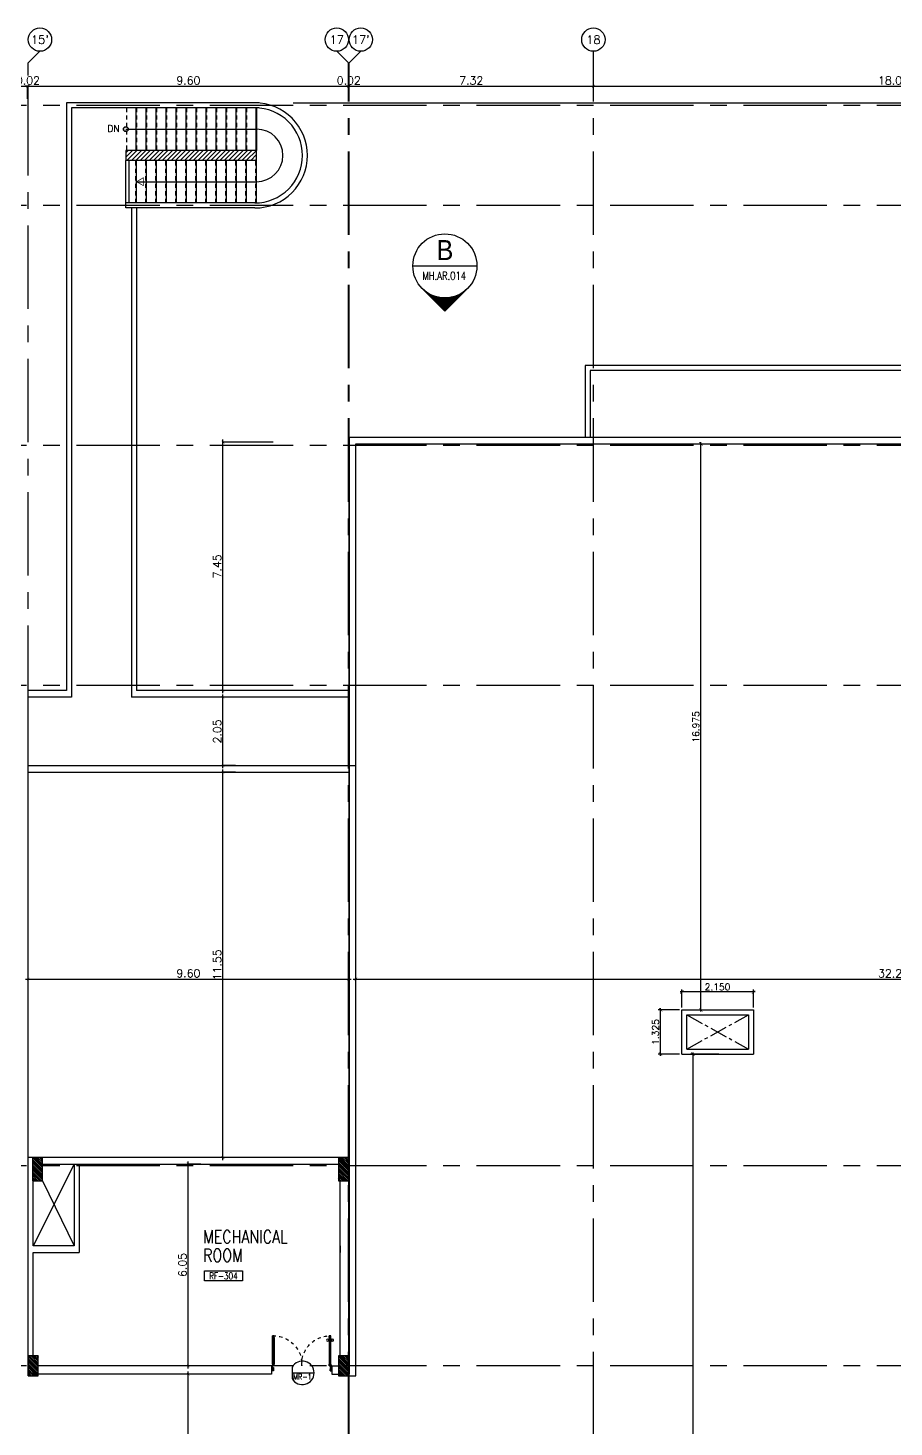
# Model space of a CAD drawing. Extents: x 88854 to 89144, y 39922 to 40011.
# Drawn here: x 88893.06 to 88919.03, y 39957.87 to 39999.82 of the extents above; entities that cross this region are included whole.
import ezdxf
from ezdxf.enums import TextEntityAlignment as Align

# ---------------------------------------------------------------- set-up
doc = ezdxf.new("R2010")
doc.units = 0
doc.header["$MEASUREMENT"] = 0
doc.header["$PDMODE"] = 34
for name, pattern in [('2DASHES', [1.7, 0.75, -0.25, 0.1, -0.25, 0.1, -0.25]), ('CENTER2', [1.125, 0.75, -0.125, 0.125, -0.125]), ('CENTERX2', [4, 2.5, -0.5, 0.5, -0.5]), ('HIDDEN', [0.375, 0.25, -0.125]), ('HIDDEN2', [0.1875, 0.125, -0.0625])]:
    doc.linetypes.add(name, pattern=pattern)
doc.layers.get('0').update_dxf_attribs({"linetype": 'CONTINUOUS'})
doc.layers.get('DEFPOINTS').update_dxf_attribs({"linetype": 'CONTINUOUS'})
for name, color, linetype in [('AX-CR', 2, 'CONTINUOUS'), ('AX-DIM', 4, 'CONTINUOUS'), ('AX-TXT', 2, 'CONTINUOUS'), ('AXES', 11, 'CENTERX2'), ('COL', 6, 'CONTINUOUS'), ('DIM', 4, 'CONTINUOUS'), ('DOOR', 7, 'CONTINUOUS'), ('DOOR-CR', 4, 'CONTINUOUS'), ('DOOR-NO', 3, 'CONTINUOUS'), ('EJ', 9, 'CONTINUOUS'), ('HAT', 8, 'CONTINUOUS'), ('Hatch', 11, 'CONTINUOUS'), ('IND-ES', 6, 'CONTINUOUS'), ('IND-ES-L', 6, '2DASHES'), ('IND-ES-TXT', 4, 'CONTINUOUS'), ('PROJ-L', 3, 'CONTINUOUS'), ('RM-BOX', 4, 'CONTINUOUS'), ('RM-NAME', 5, 'CONTINUOUS'), ('RM-NO', 5, 'CONTINUOUS'), ('ROOF', 2, 'CONTINUOUS'), ('SEC-MRK', 7, 'CONTINUOUS'), ('STR', 5, 'CONTINUOUS'), ('TXT', 2, 'CONTINUOUS'), ('TXT1', 2, 'CONTINUOUS'), ('WALL', 2, 'CONTINUOUS'), ('WallMech', 6, 'CONTINUOUS')]:
    doc.layers.add(name, color=color, linetype=linetype)
doc.styles.add('ROMANS', font='ROMANS.shx')
doc.styles.add('S5', font='simplex.shx', dxfattribs={"width": 0.77})
doc.styles.add('TTXT', font='swisse.ttf', dxfattribs={"width": 0.6})
doc.dimstyles.new('DIM-OUT', dxfattribs={"dimscale": 0, "dimtxt": 0.24, "dimasz": 0.08, "dimexe": 0.02, "dimexo": 0.02, "dimgap": 0.05, "dimtad": 1, "dimzin": 0, "dimdsep": 46, "dimtxsty": 'ROMANS', "dimblk1": 'ARCHTICK', "dimblk2": 'ARCHTICK', "dimsah": 1, "dimcen": 0.01, "dimdle": 0.08, "dimclrd": 4, "dimclre": 4, "dimclrt": 2, "dimadec": 0, "dimazin": 0, "dimtp": 2, "dimtm": 2, "dimtfac": 0.114286, "dimtix": 1, "dimtmove": 2, "dimatfit": 3, "dimldrblk": 'ARCHTICK', "dimfxl": 0, "dimtolj": 1, "dimtzin": 0, "dimarcsym": 0})
doc.dimstyles.new('STANDARD in', dxfattribs={"dimtxt": 0.2, "dimasz": 0.1, "dimexe": 0.07, "dimexo": 0.07, "dimgap": 0.05, "dimtad": 1, "dimdec": 3, "dimzin": 0, "dimdsep": 46, "dimtxsty": 'ROMANS', "dimblk": 'ARCHTICK', "dimcen": 0.05, "dimdle": 0.05, "dimclrd": 4, "dimclre": 4, "dimclrt": 2, "dimadec": 0, "dimazin": 0, "dimtfac": 1, "dimtdec": 3, "dimtmove": 2, "dimatfit": 3, "dimfxl": 0, "dimtolj": 1, "dimtzin": 0, "dimarcsym": 0})

# ---------------------------------------------------------------- blocks, each defined once
blk = doc.blocks.new('_ARCHTICK')
at = {"color": 0, "linetype": 'ByBlock', "const_width": 0.15}
blk.add_lwpolyline([(-0.5, -0.5), (0.5, 0.5)], dxfattribs=at)
blk = doc.blocks.new('*D7')
at = {"layer": 'AX-DIM', "color": 4, "lineweight": -2}
for p, q in [((88909.93, 39998.077), (88928.09, 39998.077)), ((88910.01, 39997.697), (88910.01, 39998.097)), ((88928.01, 39997.697), (88928.01, 39998.097))]:
    blk.add_line(p, q, dxfattribs=at)
at = {"layer": 'DEFPOINTS', "color": 0}
for p in [(88928.01, 39998.077), (88910.01, 39997.677), (88928.01, 39997.677)]:
    blk.add_point(p, dxfattribs=at)
at = {"layer": 'AX-DIM', "color": 4, "lineweight": -2, "xscale": 0.08, "yscale": 0.08, "zscale": 0.08, "rotation": 180}
blk.add_blockref('_ARCHTICK', (88910.01, 39998.077), dxfattribs=at)
at = {"layer": 'AX-DIM', "color": 4, "lineweight": -2, "xscale": 0.08, "yscale": 0.08, "zscale": 0.08}
blk.add_blockref('_ARCHTICK', (88928.01, 39998.077), dxfattribs=at)
at = {"layer": 'AX-DIM', "color": 2, "insert": (88919.01, 39998.247), "char_height": 0.24, "attachment_point": 5, "style": 'ROMANS'}
blk.add_mtext('\\A1;18.00', dxfattribs=at)
blk = doc.blocks.new('*D8')
at = {"layer": 'AX-DIM', "color": 4, "lineweight": -2}
for p, q in [((88944.31, 39997.655), (88944.31, 39987.47)), ((88901.005, 39997.575), (88944.33, 39997.575)), ((88943.63, 39987.55), (88944.33, 39987.55))]:
    blk.add_line(p, q, dxfattribs=at)
at = {"layer": 'DEFPOINTS', "color": 0}
for p in [(88900.985, 39997.575), (88943.61, 39987.55), (88944.31, 39987.55)]:
    blk.add_point(p, dxfattribs=at)
at = {"layer": 'AX-DIM', "color": 4, "lineweight": -2, "xscale": 0.08, "yscale": 0.08, "zscale": 0.08}
for p, rotation in [((88944.31, 39997.575), 90), ((88944.31, 39987.55), 270)]:
    blk.add_blockref('_ARCHTICK', p, dxfattribs=dict(at, rotation=rotation))
at = {"layer": 'AX-DIM', "color": 2, "insert": (88944.14, 39992.562), "char_height": 0.24, "attachment_point": 5, "rotation": 90, "style": 'ROMANS'}
blk.add_mtext('\\A1;10.03', dxfattribs=at)
blk = doc.blocks.new('*D10')
at = {"layer": 'AX-DIM', "color": 4, "lineweight": -2}
for p, q in [((88878.69, 39998.077), (88893.126, 39998.077)), ((88878.77, 39997.697), (88878.77, 39998.097)), ((88893.046, 39997.697), (88893.046, 39998.097))]:
    blk.add_line(p, q, dxfattribs=at)
at = {"layer": 'DEFPOINTS', "color": 0}
for p in [(88893.046, 39998.077), (88878.77, 39997.677), (88893.046, 39997.677)]:
    blk.add_point(p, dxfattribs=at)
at = {"layer": 'AX-DIM', "color": 4, "lineweight": -2, "xscale": 0.08, "yscale": 0.08, "zscale": 0.08, "rotation": 180}
blk.add_blockref('_ARCHTICK', (88878.77, 39998.077), dxfattribs=at)
at = {"layer": 'AX-DIM', "color": 4, "lineweight": -2, "xscale": 0.08, "yscale": 0.08, "zscale": 0.08}
blk.add_blockref('_ARCHTICK', (88893.046, 39998.077), dxfattribs=at)
at = {"layer": 'AX-DIM', "color": 2, "insert": (88885.908, 39998.247), "char_height": 0.24, "attachment_point": 5, "style": 'ROMANS'}
blk.add_mtext('\\A1;14.28', dxfattribs=at)
blk = doc.blocks.new('*D11')
at = {"layer": 'AX-DIM', "color": 4, "lineweight": -2}
for p, q in [((88892.986, 39998.077), (88902.746, 39998.077)), ((88893.066, 39997.697), (88893.066, 39998.097)), ((88902.666, 39997.697), (88902.666, 39998.097))]:
    blk.add_line(p, q, dxfattribs=at)
at = {"layer": 'DEFPOINTS', "color": 0}
for p in [(88902.666, 39998.077), (88893.066, 39997.677), (88902.666, 39997.677)]:
    blk.add_point(p, dxfattribs=at)
at = {"layer": 'AX-DIM', "color": 4, "lineweight": -2, "xscale": 0.08, "yscale": 0.08, "zscale": 0.08, "rotation": 180}
blk.add_blockref('_ARCHTICK', (88893.066, 39998.077), dxfattribs=at)
at = {"layer": 'AX-DIM', "color": 4, "lineweight": -2, "xscale": 0.08, "yscale": 0.08, "zscale": 0.08}
blk.add_blockref('_ARCHTICK', (88902.666, 39998.077), dxfattribs=at)
at = {"layer": 'AX-DIM', "color": 2, "insert": (88897.866, 39998.247), "char_height": 0.24, "attachment_point": 5, "style": 'ROMANS'}
blk.add_mtext('\\A1;9.60', dxfattribs=at)
blk = doc.blocks.new('*D12')
at = {"layer": 'AX-DIM', "color": 4, "lineweight": -2}
for p, q in [((88893.046, 39998.077), (88892.966, 39998.077)), ((88893.046, 39997.697), (88893.046, 39998.097)), ((88893.046, 39998.077), (88893.066, 39998.077)), ((88893.066, 39997.697), (88893.066, 39998.097)), ((88893.066, 39998.077), (88893.146, 39998.077))]:
    blk.add_line(p, q, dxfattribs=at)
at = {"layer": 'DEFPOINTS', "color": 0}
for p in [(88893.066, 39998.077), (88893.046, 39997.677), (88893.066, 39997.677)]:
    blk.add_point(p, dxfattribs=at)
at = {"layer": 'AX-DIM', "color": 4, "lineweight": -2, "xscale": 0.08, "yscale": 0.08, "zscale": 0.08}
blk.add_blockref('_ARCHTICK', (88893.046, 39998.077), dxfattribs=at)
at = {"layer": 'AX-DIM', "color": 4, "lineweight": -2, "xscale": 0.08, "yscale": 0.08, "zscale": 0.08, "rotation": 180}
blk.add_blockref('_ARCHTICK', (88893.066, 39998.077), dxfattribs=at)
at = {"layer": 'AX-DIM', "color": 2, "insert": (88893.056, 39998.247), "char_height": 0.24, "attachment_point": 5, "style": 'ROMANS'}
blk.add_mtext('\\A1;0.02', dxfattribs=at)
blk = doc.blocks.new('AXU')
at = {"layer": 'AX-CR'}
blk.add_circle((0, 350), 350, dxfattribs=at)
at = {"layer": 'AX-TXT', "style": 'ROMANS'}
blk.add_attdef('AX', text='', height=250, dxfattribs=at).set_placement((0, 350), align=Align.MIDDLE)
blk = doc.blocks.new('*D13')
at = {"layer": 'AX-DIM', "color": 4, "lineweight": -2}
for p, q in [((88902.666, 39998.077), (88902.586, 39998.077)), ((88902.666, 39997.697), (88902.666, 39998.097)), ((88902.666, 39998.077), (88902.686, 39998.077)), ((88902.686, 39997.697), (88902.686, 39998.097)), ((88902.686, 39998.077), (88902.766, 39998.077))]:
    blk.add_line(p, q, dxfattribs=at)
at = {"layer": 'DEFPOINTS', "color": 0}
for p in [(88902.686, 39998.077), (88902.666, 39997.677), (88902.686, 39997.677)]:
    blk.add_point(p, dxfattribs=at)
at = {"layer": 'AX-DIM', "color": 4, "lineweight": -2, "xscale": 0.08, "yscale": 0.08, "zscale": 0.08}
blk.add_blockref('_ARCHTICK', (88902.666, 39998.077), dxfattribs=at)
at = {"layer": 'AX-DIM', "color": 4, "lineweight": -2, "xscale": 0.08, "yscale": 0.08, "zscale": 0.08, "rotation": 180}
blk.add_blockref('_ARCHTICK', (88902.686, 39998.077), dxfattribs=at)
at = {"layer": 'AX-DIM', "color": 2, "insert": (88902.676, 39998.247), "char_height": 0.24, "attachment_point": 5, "style": 'ROMANS'}
blk.add_mtext('\\A1;0.02', dxfattribs=at)
blk = doc.blocks.new('C11')
at = {"layer": 'HAT'}
h = blk.add_hatch(dxfattribs=at)
h.set_pattern_fill('ANSI31', color=256, scale=300, style=0)
h.set_pattern_definition([(45, (-248556.182, -75061.005), (-26.5165043, 26.5165043), [])])
h.paths.add_polyline_path([(300, 700), (0, 700), (0, 350), (300, 350)])
h.paths.add_polyline_path([(300, 350), (0, 350), (0, 0), (300, 0)])
at = {"layer": 'COL'}
blk.add_lwpolyline([(300, 700), (300, 0), (0, 0), (0, 700)], close=True, dxfattribs=at)
blk = doc.blocks.new('*D60')
at = {"layer": 'AX-DIM', "color": 4, "lineweight": -2}
for p, q in [((88902.606, 39998.077), (88910.09, 39998.077)), ((88902.686, 39997.697), (88902.686, 39998.097)), ((88910.01, 39997.697), (88910.01, 39998.097))]:
    blk.add_line(p, q, dxfattribs=at)
at = {"layer": 'DEFPOINTS', "color": 0}
for p in [(88910.01, 39998.077), (88902.686, 39997.677), (88910.01, 39997.677)]:
    blk.add_point(p, dxfattribs=at)
at = {"layer": 'AX-DIM', "color": 4, "lineweight": -2, "xscale": 0.08, "yscale": 0.08, "zscale": 0.08, "rotation": 180}
blk.add_blockref('_ARCHTICK', (88902.686, 39998.077), dxfattribs=at)
at = {"layer": 'AX-DIM', "color": 4, "lineweight": -2, "xscale": 0.08, "yscale": 0.08, "zscale": 0.08}
blk.add_blockref('_ARCHTICK', (88910.01, 39998.077), dxfattribs=at)
at = {"layer": 'AX-DIM', "color": 2, "insert": (88906.348, 39998.247), "char_height": 0.24, "attachment_point": 5, "style": 'ROMANS'}
blk.add_mtext('\\A1;7.32', dxfattribs=at)
blk = doc.blocks.new('*D64')
at = {"layer": 'AX-DIM', "color": 4, "lineweight": -2}
for p, q in [((88892.986, 39971.3), (88902.746, 39971.3)), ((88893.066, 39970.92), (88893.066, 39971.32)), ((88902.666, 39970.92), (88902.666, 39971.32))]:
    blk.add_line(p, q, dxfattribs=at)
at = {"layer": 'DEFPOINTS', "color": 0}
for p in [(88902.666, 39971.3), (88893.066, 39970.9), (88902.666, 39970.9)]:
    blk.add_point(p, dxfattribs=at)
at = {"layer": 'AX-DIM', "color": 4, "lineweight": -2, "xscale": 0.08, "yscale": 0.08, "zscale": 0.08, "rotation": 180}
blk.add_blockref('_ARCHTICK', (88893.066, 39971.3), dxfattribs=at)
at = {"layer": 'AX-DIM', "color": 4, "lineweight": -2, "xscale": 0.08, "yscale": 0.08, "zscale": 0.08}
blk.add_blockref('_ARCHTICK', (88902.666, 39971.3), dxfattribs=at)
at = {"layer": 'AX-DIM', "color": 2, "insert": (88897.866, 39971.47), "char_height": 0.24, "attachment_point": 5, "style": 'ROMANS'}
blk.add_mtext('\\A1;9.60', dxfattribs=at)
blk = doc.blocks.new('*D65')
at = {"layer": 'AX-DIM', "color": 4, "lineweight": -2}
for p, q in [((88902.806, 39971.299), (88935.216, 39971.299)), ((88902.886, 39970.919), (88902.886, 39971.319)), ((88935.136, 39970.919), (88935.136, 39971.319))]:
    blk.add_line(p, q, dxfattribs=at)
at = {"layer": 'DEFPOINTS', "color": 0}
for p in [(88935.136, 39971.299), (88902.886, 39970.899), (88935.136, 39970.899)]:
    blk.add_point(p, dxfattribs=at)
at = {"layer": 'AX-DIM', "color": 4, "lineweight": -2, "xscale": 0.08, "yscale": 0.08, "zscale": 0.08, "rotation": 180}
blk.add_blockref('_ARCHTICK', (88902.886, 39971.299), dxfattribs=at)
at = {"layer": 'AX-DIM', "color": 4, "lineweight": -2, "xscale": 0.08, "yscale": 0.08, "zscale": 0.08}
blk.add_blockref('_ARCHTICK', (88935.136, 39971.299), dxfattribs=at)
at = {"layer": 'AX-DIM', "color": 2, "insert": (88919.011, 39971.469), "char_height": 0.24, "attachment_point": 5, "style": 'ROMANS'}
blk.add_mtext('\\A1;32.25', dxfattribs=at)
blk = doc.blocks.new('*D73')
at = {"layer": 'AX-DIM', "color": 4, "lineweight": -2}
for p, q in [((88898.24, 39959.45), (88897.84, 39959.45)), ((88897.86, 39949.85), (88897.86, 39959.53)), ((88898.24, 39949.93), (88897.84, 39949.93))]:
    blk.add_line(p, q, dxfattribs=at)
at = {"layer": 'DEFPOINTS', "color": 0}
for p in [(88897.86, 39959.45), (88898.26, 39959.45), (88898.26, 39949.93)]:
    blk.add_point(p, dxfattribs=at)
at = {"layer": 'AX-DIM', "color": 4, "lineweight": -2, "xscale": 0.08, "yscale": 0.08, "zscale": 0.08}
for p, rotation in [((88897.86, 39959.45), 90), ((88897.86, 39949.93), 270)]:
    blk.add_blockref('_ARCHTICK', p, dxfattribs=dict(at, rotation=rotation))
at = {"layer": 'AX-DIM', "color": 2, "insert": (88897.69, 39954.69), "char_height": 0.24, "attachment_point": 5, "rotation": 90, "style": 'ROMANS'}
blk.add_mtext('\\A1;9.52', dxfattribs=at)
blk = doc.blocks.new('*D74')
at = {"layer": 'AX-DIM', "color": 4, "lineweight": -2}
for p, q in [((88898.24, 39965.75), (88897.84, 39965.75)), ((88897.86, 39959.62), (88897.86, 39965.83)), ((88898.24, 39959.7), (88897.84, 39959.7))]:
    blk.add_line(p, q, dxfattribs=at)
at = {"layer": 'DEFPOINTS', "color": 0}
for p in [(88897.86, 39965.75), (88898.26, 39965.75), (88898.26, 39959.7)]:
    blk.add_point(p, dxfattribs=at)
at = {"layer": 'AX-DIM', "color": 4, "lineweight": -2, "xscale": 0.08, "yscale": 0.08, "zscale": 0.08}
for p, rotation in [((88897.86, 39965.75), 90), ((88897.86, 39959.7), 270)]:
    blk.add_blockref('_ARCHTICK', p, dxfattribs=dict(at, rotation=rotation))
at = {"layer": 'AX-DIM', "color": 2, "insert": (88897.69, 39962.725), "char_height": 0.24, "attachment_point": 5, "rotation": 90, "style": 'ROMANS'}
blk.add_mtext('\\A1;6.05', dxfattribs=at)
blk = doc.blocks.new('*D75')
at = {"layer": 'AX-DIM', "color": 4, "lineweight": -2}
for p, q in [((88899.282, 39977.5), (88898.882, 39977.5)), ((88898.902, 39965.87), (88898.902, 39977.58)), ((88899.282, 39965.95), (88898.882, 39965.95))]:
    blk.add_line(p, q, dxfattribs=at)
at = {"layer": 'DEFPOINTS', "color": 0}
for p in [(88898.902, 39977.5), (88899.302, 39977.5), (88899.302, 39965.95)]:
    blk.add_point(p, dxfattribs=at)
at = {"layer": 'AX-DIM', "color": 4, "lineweight": -2, "xscale": 0.08, "yscale": 0.08, "zscale": 0.08}
for p, rotation in [((88898.902, 39977.5), 90), ((88898.902, 39965.95), 270)]:
    blk.add_blockref('_ARCHTICK', p, dxfattribs=dict(at, rotation=rotation))
at = {"layer": 'AX-DIM', "color": 2, "insert": (88898.732, 39971.725), "char_height": 0.24, "attachment_point": 5, "rotation": 90, "style": 'ROMANS'}
blk.add_mtext('\\A1;11.55', dxfattribs=at)
blk = doc.blocks.new('*D76')
at = {"layer": 'AX-DIM', "color": 4, "lineweight": -2}
for p, q in [((88899.282, 39979.75), (88898.882, 39979.75)), ((88898.902, 39977.62), (88898.902, 39979.83)), ((88899.282, 39977.7), (88898.882, 39977.7))]:
    blk.add_line(p, q, dxfattribs=at)
at = {"layer": 'DEFPOINTS', "color": 0}
for p in [(88898.902, 39979.75), (88899.302, 39979.75), (88899.302, 39977.7)]:
    blk.add_point(p, dxfattribs=at)
at = {"layer": 'AX-DIM', "color": 4, "lineweight": -2, "xscale": 0.08, "yscale": 0.08, "zscale": 0.08}
for p, rotation in [((88898.902, 39979.75), 90), ((88898.902, 39977.7), 270)]:
    blk.add_blockref('_ARCHTICK', p, dxfattribs=dict(at, rotation=rotation))
at = {"layer": 'AX-DIM', "color": 2, "insert": (88898.732, 39978.725), "char_height": 0.24, "attachment_point": 5, "rotation": 90, "style": 'ROMANS'}
blk.add_mtext('\\A1;2.05', dxfattribs=at)
blk = doc.blocks.new('*D77')
at = {"layer": 'AX-DIM', "color": 4, "lineweight": -2}
for p, q in [((88900.406, 39987.4), (88898.882, 39987.4)), ((88898.902, 39979.87), (88898.902, 39987.48)), ((88899.282, 39979.95), (88898.882, 39979.95))]:
    blk.add_line(p, q, dxfattribs=at)
at = {"layer": 'DEFPOINTS', "color": 0}
for p in [(88898.902, 39987.4), (88900.426, 39987.4), (88899.302, 39979.95)]:
    blk.add_point(p, dxfattribs=at)
at = {"layer": 'AX-DIM', "color": 4, "lineweight": -2, "xscale": 0.08, "yscale": 0.08, "zscale": 0.08}
for p, rotation in [((88898.902, 39987.4), 90), ((88898.902, 39979.95), 270)]:
    blk.add_blockref('_ARCHTICK', p, dxfattribs=dict(at, rotation=rotation))
at = {"layer": 'AX-DIM', "color": 2, "insert": (88898.732, 39983.675), "char_height": 0.24, "attachment_point": 5, "rotation": 90, "style": 'ROMANS'}
blk.add_mtext('\\A1;7.45', dxfattribs=at)
blk = doc.blocks.new('*D80')
at = {"layer": 'AX-DIM', "color": 4, "linetype": 'Continuous', "lineweight": -2}
for p, q in [((88912.99, 39969.1), (88912.99, 39944.105)), ((88913.772, 39969.05), (88912.92, 39969.05)), ((88913.355, 39944.155), (88912.92, 39944.155))]:
    blk.add_line(p, q, dxfattribs=at)
at = {"layer": 'DEFPOINTS', "color": 0, "linetype": 'Continuous'}
for p in [(88913.842, 39969.05), (88912.99, 39944.155), (88913.425, 39944.155)]:
    blk.add_point(p, dxfattribs=at)
at = {"layer": 'AX-DIM', "color": 4, "linetype": 'Continuous', "lineweight": -2, "xscale": 0.1, "yscale": 0.1, "zscale": 0.1}
for p, rotation in [((88912.99, 39969.05), 90), ((88912.99, 39944.155), 270)]:
    blk.add_blockref('_ARCHTICK', p, dxfattribs=dict(at, rotation=rotation))
at = {"layer": 'AX-DIM', "color": 2, "linetype": 'Continuous', "insert": (88912.84, 39956.602), "char_height": 0.2, "attachment_point": 5, "rotation": 90, "style": 'ROMANS'}
blk.add_mtext('\\A1;24.895', dxfattribs=at)
blk = doc.blocks.new('*D79')
at = {"layer": 'DEFPOINTS', "color": 0, "linetype": 'Continuous'}
for p in [(88913.234, 39987.35), (88913.234, 39987.35), (88913.234, 39970.375)]:
    blk.add_point(p, dxfattribs=at)
at = {"layer": 'DIM', "color": 4, "linetype": 'Continuous', "lineweight": -2}
blk.add_line((88913.234, 39970.325), (88913.234, 39987.4), dxfattribs=at)
at = {"layer": 'DIM', "color": 4, "linetype": 'Continuous', "lineweight": -2, "xscale": 0.1, "yscale": 0.1, "zscale": 0.1}
for p, rotation in [((88913.234, 39987.35), 90), ((88913.234, 39970.375), 270)]:
    blk.add_blockref('_ARCHTICK', p, dxfattribs=dict(at, rotation=rotation))
at = {"layer": 'DIM', "color": 2, "linetype": 'Continuous', "insert": (88913.084, 39978.862), "char_height": 0.2, "attachment_point": 5, "rotation": 90, "style": 'ROMANS'}
blk.add_mtext('\\A1;16.975', dxfattribs=at)
blk = doc.blocks.new('*D86')
at = {"layer": 'AX-DIM', "color": 4, "linetype": 'Continuous', "lineweight": -2}
for p, q in [((88914.86, 39970.912), (88912.61, 39970.912)), ((88912.66, 39970.445), (88912.66, 39970.982)), ((88914.81, 39970.445), (88914.81, 39970.982))]:
    blk.add_line(p, q, dxfattribs=at)
at = {"layer": 'DEFPOINTS', "color": 0, "linetype": 'Continuous'}
for p in [(88912.66, 39970.912), (88912.66, 39970.375), (88914.81, 39970.375)]:
    blk.add_point(p, dxfattribs=at)
at = {"layer": 'AX-DIM', "color": 4, "linetype": 'Continuous', "lineweight": -2, "xscale": 0.1, "yscale": 0.1, "zscale": 0.1, "rotation": 180}
blk.add_blockref('_ARCHTICK', (88912.66, 39970.912), dxfattribs=at)
at = {"layer": 'AX-DIM', "color": 4, "linetype": 'Continuous', "lineweight": -2, "xscale": 0.1, "yscale": 0.1, "zscale": 0.1}
blk.add_blockref('_ARCHTICK', (88914.81, 39970.912), dxfattribs=at)
at = {"layer": 'AX-DIM', "color": 2, "linetype": 'Continuous', "insert": (88913.735, 39971.062), "char_height": 0.2, "attachment_point": 5, "style": 'ROMANS'}
blk.add_mtext('\\A1;2.150', dxfattribs=at)
blk = doc.blocks.new('*D87')
at = {"layer": 'AX-DIM', "color": 4, "linetype": 'Continuous', "lineweight": -2}
for p, q in [((88912.59, 39970.375), (88911.956, 39970.375)), ((88912.026, 39969), (88912.026, 39970.425)), ((88912.59, 39969.05), (88911.956, 39969.05))]:
    blk.add_line(p, q, dxfattribs=at)
at = {"layer": 'DEFPOINTS', "color": 0, "linetype": 'Continuous'}
for p in [(88912.026, 39970.375), (88912.66, 39970.375), (88912.66, 39969.05)]:
    blk.add_point(p, dxfattribs=at)
at = {"layer": 'AX-DIM', "color": 4, "linetype": 'Continuous', "lineweight": -2, "xscale": 0.1, "yscale": 0.1, "zscale": 0.1}
for p, rotation in [((88912.026, 39970.375), 90), ((88912.026, 39969.05), 270)]:
    blk.add_blockref('_ARCHTICK', p, dxfattribs=dict(at, rotation=rotation))
at = {"layer": 'AX-DIM', "color": 2, "linetype": 'Continuous', "insert": (88911.876, 39969.712), "char_height": 0.2, "attachment_point": 5, "rotation": 90, "style": 'ROMANS'}
blk.add_mtext('\\A1;1.325', dxfattribs=at)
blk = doc.blocks.new('A$C272A55A0')
at = {"layer": 'DOOR', "color": 0, "linetype": 'ByBlock'}
for p, q in [((0, 900), (0, 1050)), ((50, 1050), (0, 1050)), ((0, 900), (25, 900)), ((25, 950), (50, 950)), ((25, 900), (25, 950)), ((75, 900), (25, 900)), ((25, 850), (25, 900)), ((42, 850), (25, 850)), ((58, 870), (42, 870)), ((42, 870), (42, 850)), ((50, 950), (50, 1050)), ((58, 850), (58, 870)), ((75, 850), (58, 850)), ((75, 900), (75, 850)), ((1725, 900), (1775, 900)), ((1725, 900), (1725, 850)), ((1725, 850), (1742, 850)), ((1742, 870), (1758, 870)), ((1742, 850), (1742, 870)), ((1750, 950), (1750, 1050)), ((1750, 1050), (1800, 1050)), ((1775, 950), (1750, 950)), ((1758, 870), (1758, 850)), ((1758, 850), (1775, 850)), ((1775, 900), (1775, 950)), ((1800, 900), (1775, 900)), ((1775, 850), (1775, 900)), ((1800, 1050), (1800, 900)), ((25, 50), (42, 50)), ((25, 50), (25, 0)), ((25, 0), (75, 0)), ((75, 0), (25, 0)), ((42, 50), (42, 30)), ((42, 30), (58, 30)), ((58, 50), (75, 50)), ((58, 50), (58, 30)), ((75, 50), (75, 0)), ((1718, 160), (1709, 160)), ((1709, 95), (1709, 160)), ((1718, 95), (1709, 95)), ((1725, 173), (1718, 173)), ((1718, 173), (1718, 83)), ((1718, 95), (1718, 160)), ((1725, 83), (1718, 83)), ((1742, 50), (1725, 50)), ((1725, 50), (1725, 0)), ((1775, 0), (1725, 0)), ((1725, 0), (1775, 0)), ((1742, 50), (1742, 30)), ((1758, 30), (1742, 30)), ((1775, 50), (1758, 50)), ((1758, 50), (1758, 30)), ((1775, 173), (1782, 173)), ((1775, 83), (1782, 83)), ((1775, 50), (1775, 0)), ((1782, 173), (1782, 83)), ((1782, 160), (1791, 160)), ((1782, 95), (1782, 160)), ((1782, 95), (1791, 95)), ((1791, 95), (1791, 160))]:
    blk.add_line(p, q, dxfattribs=at)
at = {"layer": 'DOOR', "color": 9, "linetype": 'ByBlock'}
for p, q in [((50, 1050), (0, 1010)), ((50, 1050), (0, 937)), ((50, 1050), (37, 950)), ((1750, 1050), (1800, 1010)), ((1750, 1050), (1800, 937)), ((1750, 1050), (1763, 950))]:
    blk.add_line(p, q, dxfattribs=at)
at = {"layer": 'DOOR', "linetype": 'ByBlock'}
for p, q in [((25, 850), (25, 50)), ((42, 850), (42, 50)), ((58, 850), (58, 50)), ((75, 50), (75, 850)), ((1725, 50), (1725, 850)), ((1742, 850), (1742, 50)), ((1758, 850), (1758, 50)), ((1775, 850), (1775, 50))]:
    blk.add_line(p, q, dxfattribs=at)
at = {"layer": 'DOOR', "color": 0, "linetype": 'ByBlock'}
for centre in [(1676, 128), (1824, 128)]:
    blk.add_circle(centre, 32.4, dxfattribs=at)
at = {"layer": 'DOOR', "color": 9, "linetype": 'ByBlock'}
for centre, radius, start, end in [((50, 1050), 54.4, 203.2074, 270), ((50, 1050), 74.4, 227.7764, 270), ((50, 1050), 94.4, 238.0182, 270), ((50, 1050), 114, 244.0838, 257.3774), ((50, 1050), 134, 248.1598, 259.28), ((50, 1050), 154, 251.1053, 256.2858), ((50, 1050), 34.4, 180, 270), ((50, 1050), 14.4, 180, 270), ((1750, 1050), 14.4, 270, 0), ((1750, 1050), 34.4, 270, 0), ((1750, 1050), 54.4, 270, 336.7926), ((1750, 1050), 74.4, 270, 312.2236), ((1750, 1050), 94.4, 270, 301.9818), ((1750, 1050), 114, 282.6226, 295.9162), ((1750, 1050), 134, 280.72, 291.8402), ((1750, 1050), 154, 283.7142, 288.8947)]:
    blk.add_arc(centre, radius, start, end, dxfattribs=at)
at = {"layer": 'DOOR', "linetype": 'HIDDEN', "ltscale": 0.5}
for centre, start, end in [((50, 851), 268.3174, 3.2965), ((1750, 851), 176.7035, 271.6826)]:
    blk.add_arc(centre, 851, start, end, dxfattribs=at)
at = {"layer": 'WALL', "linetype": 'ByBlock'}
blk.add_line((1800, 900), (1800, 1050), dxfattribs=at)
blk = doc.blocks.new('DD1')
at = {"layer": 'DOOR-CR'}
blk.add_line((-308, 0), (353, 0), dxfattribs=at)
blk.add_lwpolyline([(-308, -173, 3.820224), (-308, 173)], format="xyb", close=True, dxfattribs=at)
at = {"layer": 'DOOR-NO', "style": 'ROMANS', "width": 0.8}
for tag, p in [('G', (0, 142)), ('000', (0, -141))]:
    blk.add_attdef(tag, text='', height=204, dxfattribs=at).set_placement(p, align=Align.MIDDLE)
blk = doc.blocks.new('RM1')
at = {"layer": 'RM-BOX'}
blk.add_lwpolyline([(570, -200), (-570, -200), (-570, -500), (570, -500)], close=True, dxfattribs=at)
at = {"layer": 'RM-NAME', "style": 'ROMANS'}
for tag, p in [('ROOMNAME1', (0, 324)), ('ROOMNAME2', (0, 0))]:
    blk.add_attdef(tag, text='', height=200, dxfattribs=at).set_placement(p, align=Align.MIDDLE)
at = {"layer": 'RM-NO', "style": 'ROMANS', "width": 0.8}
blk.add_attdef('ROOMNO', text='', height=200, dxfattribs=at).set_placement((0, -350), align=Align.MIDDLE)
blk = doc.blocks.new('AR1-EL')
at = {"layer": 'IND-ES'}
for q in [(-566, 566), (566, 566)]:
    blk.add_line((0, 1131), q, dxfattribs=at)
for points in [[(0, 800), (0, 1131), (-104, 793), (-221, 910)], [(0, 800), (0, 1131), (104, 793), (221, 910)], [(-400, 693), (-419, 712), (-487, 634), (-492, 640)], [(-306, 739), (-349, 782), (-400, 693), (-419, 712)], [(-207, 773), (-283, 849), (-306, 739), (-349, 782)], [(-104, 793), (-221, 910), (-207, 773), (-283, 849)], [(104, 793), (221, 910), (207, 773), (283, 849)], [(207, 773), (283, 849), (306, 739), (349, 782)], [(306, 739), (349, 782), (400, 693), (419, 712)], [(400, 693), (419, 712), (487, 634), (492, 640)], [(-492, 640), (-487, 634), (-566, 566)], [(492, 640), (487, 634), (566, 566)]]:
    blk.add_solid(points, dxfattribs=at)
blk = doc.blocks.new('*D251')
at = {"layer": 'AX-DIM', "color": 4, "linetype": 'Continuous', "lineweight": -2}
for p, q in [((88912.99, 39969.1), (88912.99, 39944.105)), ((88913.772, 39969.05), (88912.92, 39969.05)), ((88913.355, 39944.155), (88912.92, 39944.155))]:
    blk.add_line(p, q, dxfattribs=at)
at = {"layer": 'DEFPOINTS', "color": 0, "linetype": 'Continuous'}
for p in [(88913.842, 39969.05), (88912.99, 39944.155), (88913.425, 39944.155)]:
    blk.add_point(p, dxfattribs=at)
at = {"layer": 'AX-DIM', "color": 4, "linetype": 'Continuous', "lineweight": -2, "xscale": 0.1, "yscale": 0.1, "zscale": 0.1}
for p, rotation in [((88912.99, 39969.05), 90), ((88912.99, 39944.155), 270)]:
    blk.add_blockref('_ARCHTICK', p, dxfattribs=dict(at, rotation=rotation))
at = {"layer": 'AX-DIM', "color": 2, "linetype": 'Continuous', "insert": (88912.84, 39956.602), "char_height": 0.2, "attachment_point": 5, "rotation": 90, "style": 'ROMANS'}
blk.add_mtext('\\A1;24.895', dxfattribs=at)

msp = doc.modelspace()

# ---------------------------------------------------------------- hatches: boundary and pattern name
at = {"layer": 'HAT'}
h = msp.add_hatch(dxfattribs=at)
h.set_pattern_fill('ANSI31', color=256, scale=300, style=0)
h.set_pattern_definition([(135, (89142.04644, 39890.188557), (0.0265165043, 0.0265165043), [])])
h.paths.add_polyline_path([(88893.1903, 39965.9496), (88893.4903, 39965.9496), (88893.4903, 39965.5996), (88893.1903, 39965.5996)])
h.paths.add_polyline_path([(88893.1903, 39965.5996), (88893.4903, 39965.5996), (88893.4903, 39965.2496), (88893.1903, 39965.2496)])
h = msp.add_hatch(dxfattribs=at)
h.set_pattern_fill('ANSI31', color=256, scale=300, style=0)
h.set_pattern_definition([(135, (89142.24217, 39904.688557), (0.0265165043, 0.0265165043), [])])
h.paths.add_polyline_path([(88893.066, 39959.9996), (88893.366, 39959.9996), (88893.366, 39959.6996), (88893.066, 39959.6996)])
h.paths.add_polyline_path([(88893.066, 39959.6996), (88893.366, 39959.6996), (88893.366, 39959.3996), (88893.066, 39959.3996)])
h = msp.add_hatch(dxfattribs=at)
h.set_pattern_fill('ANSI31', color=256, scale=0.3, style=0)
h.set_pattern_definition([(135, (89151.54217, 39904.688557), (0.0265165043, 0.0265165043), [])])
h.paths.add_polyline_path([(88902.366, 39959.9996), (88902.666, 39959.9996), (88902.666, 39959.6996), (88902.366, 39959.6996)])
h.paths.add_polyline_path([(88902.366, 39959.6996), (88902.666, 39959.6996), (88902.666, 39959.3996), (88902.366, 39959.3996)])
at = {"layer": 'Hatch', "linetype": 'Continuous'}
h = msp.add_hatch(dxfattribs=at)
h.set_pattern_fill('ANSI31', color=256, scale=0.75, style=0)
h.set_pattern_definition([(45, (-0.10427, 7e-12), (-0.06629126074, 0.06629126074), [])])
h.paths.add_polyline_path([(88897.886, 39996.1496), (88895.9912, 39996.1496), (88895.9912, 39995.8496), (88897.886, 39995.8496)])
h.paths.add_polyline_path([(88899.9112, 39996.1496), (88897.886, 39996.1496), (88897.886, 39995.8496), (88899.9112, 39995.8496)])

# ---------------------------------------------------------------- linework, layer by layer
at = {"layer": 'AXES'}
for p, q in [((88893.066, 39998.7714), (88893.416, 39999.1214)), ((88902.666, 39998.7714), (88902.316, 39999.1214)), ((88902.686, 39998.7714), (88903.036, 39999.1214)), ((88910.0103, 39921.6153), (88910.0103, 39999.1214)), ((88893.066, 39959.3996), (88893.066, 39998.7714)), ((88902.666, 39921.6153), (88902.666, 39998.7714)), ((88902.666, 39921.6153), (88902.666, 39998.7714)), ((88902.686, 39921.6153), (88902.686, 39998.7714)), ((88902.686, 39921.6153), (88902.686, 39998.7714)), ((88945.0103, 39997.4996), (88876.9703, 39997.4996)), ((88945.0103, 39994.4996), (88876.9703, 39994.4996)), ((88945.0103, 39987.2996), (88876.9703, 39987.2996)), ((88945.0103, 39980.0996), (88876.9703, 39980.0996)), ((88945.0103, 39965.6996), (88876.9703, 39965.6996)), ((88945.0103, 39959.6996), (88876.9703, 39959.6996))]:
    msp.add_line(p, q, dxfattribs=at)
at = {"layer": 'COL'}
for p, q in [((88902.366, 39965.9496), (88893.066, 39965.9496)), ((88893.4903, 39965.7496), (88902.366, 39965.7496)), ((88894.441, 39965.7496), (88894.441, 39963.2996)), ((88894.591, 39965.7496), (88894.591, 39963.0996)), ((88893.216, 39963.2996), (88893.216, 39965.2496)), ((88894.441, 39963.2996), (88893.216, 39963.2996)), ((88893.216, 39963.0996), (88894.591, 39963.0996))]:
    msp.add_line(p, q, dxfattribs=at)
for points in [[(88893.1903, 39965.9496), (88893.1903, 39965.2496), (88893.4903, 39965.2496), (88893.4903, 39965.9496)], [(88893.066, 39959.9996), (88893.066, 39959.3996), (88893.366, 39959.3996), (88893.366, 39959.9996)], [(88902.366, 39959.9996), (88902.366, 39959.3996), (88902.666, 39959.3996), (88902.666, 39959.9996)]]:
    msp.add_lwpolyline(points, close=True, dxfattribs=at)
at = {"layer": 'EJ', "color": 8}
for p, q in [((88893.066, 39977.4996), (88893.066, 39979.7496)), ((88893.066, 39965.9496), (88893.066, 39977.4996)), ((88902.686, 39977.4996), (88902.686, 39959.4496)), ((88894.441, 39965.7496), (88893.216, 39963.2996)), ((88893.4903, 39965.2496), (88894.441, 39963.2996)), ((88893.066, 39959.9996), (88893.066, 39963.0996))]:
    msp.add_line(p, q, dxfattribs=at)
at = {"layer": 'IND-ES'}
msp.add_line((88904.5971, 39992.6872), (88906.5171, 39992.6872), dxfattribs=at)
msp.add_line((88904.5971, 39992.6872), (88906.5171, 39992.6872), dxfattribs=at)
at = {"layer": 'IND-ES-L', "linetype": 'ByBlock'}
msp.add_ellipse((88905.5571, 39992.6872), major_axis=(-0.96, -0.0001), ratio=0.9999999, start_param=-0.0000763, end_param=6.283109, dxfattribs=at)
at = {"layer": 'PROJ-L', "linetype": 'Continuous'}
for p, q in [((88928.2603, 39989.6996), (88909.7603, 39989.6996)), ((88909.7603, 39989.6996), (88909.7603, 39987.5496)), ((88928.1103, 39989.5496), (88909.9103, 39989.5496)), ((88909.9103, 39989.5496), (88909.9103, 39987.5496))]:
    msp.add_line(p, q, dxfattribs=at)
at = {"layer": 'ROOF'}
for p, q in [((88899.9865, 39997.5746), (88894.211, 39997.5746)), ((88894.211, 39997.5746), (88894.211, 39994.4246)), ((88899.9865, 39997.4246), (88894.361, 39997.4246)), ((88894.361, 39997.4246), (88894.361, 39994.5746)), ((88899.9112, 39996.1496), (88895.9912, 39996.1496)), ((88895.9912, 39996.1496), (88895.9912, 39995.8496)), ((88899.9112, 39995.8496), (88899.9112, 39996.1496)), ((88899.9112, 39995.8496), (88895.9912, 39995.8496)), ((88895.9912, 39994.4246), (88895.9912, 39995.8496)), ((88896.0912, 39994.5746), (88896.0912, 39995.8496)), ((88894.211, 39994.4246), (88894.211, 39979.9496)), ((88894.361, 39994.5746), (88894.361, 39979.7496)), ((88899.8623, 39994.5746), (88895.9912, 39994.5746)), ((88899.8623, 39994.4246), (88895.9912, 39994.4246)), ((88896.161, 39994.4246), (88896.161, 39979.7496)), ((88896.311, 39994.4246), (88896.311, 39979.9496)), ((88902.686, 39987.5496), (88902.686, 39965.9496)), ((88902.686, 39987.5496), (88935.336, 39987.5496)), ((88902.686, 39965.9496), (88902.686, 39987.5496)), ((88902.886, 39987.3496), (88935.136, 39987.3496)), ((88902.886, 39959.3996), (88902.886, 39987.3496)), ((88894.361, 39979.7496), (88893.046, 39979.7496)), ((88894.211, 39979.9496), (88893.066, 39979.9496)), ((88902.666, 39979.7496), (88896.161, 39979.7496)), ((88902.666, 39979.9496), (88896.311, 39979.9496)), ((88902.666, 39979.9496), (88902.666, 39979.7496)), ((88893.066, 39977.6996), (88902.886, 39977.6996)), ((88893.066, 39977.4996), (88902.686, 39977.4996)), ((88902.366, 39959.3996), (88902.886, 39959.3996))]:
    msp.add_line(p, q, dxfattribs=at)
for radius, start, end in [(1.575, 359.99997, 90), (1.425, 359.99997, 90.00002), (1.425, 269.99997, 0), (1.575, 269.99997, 0)]:
    msp.add_arc((88899.8623, 39995.9996), radius, start, end, dxfattribs=at)
at = {"layer": 'STR', "linetype": 'HIDDEN2'}
for p, q in [((88896.0112, 39997.4246), (88896.0112, 39996.1496)), ((88896.3112, 39997.4246), (88896.3112, 39996.1496)), ((88896.6112, 39997.4246), (88896.6112, 39996.1496)), ((88896.9112, 39997.4246), (88896.9112, 39996.1496)), ((88897.2112, 39997.4246), (88897.2112, 39996.1496)), ((88897.5112, 39997.4246), (88897.5112, 39996.1496)), ((88897.8112, 39997.4246), (88897.8112, 39996.1496)), ((88898.1112, 39997.4246), (88898.1112, 39996.1496)), ((88898.4112, 39997.4246), (88898.4112, 39996.1496)), ((88898.7112, 39997.4246), (88898.7112, 39996.1496)), ((88899.0112, 39997.4246), (88899.0112, 39996.1496)), ((88899.3112, 39997.4246), (88899.3112, 39996.1496)), ((88899.6112, 39997.4246), (88899.6112, 39996.1496)), ((88899.8912, 39997.4246), (88899.8912, 39996.1496)), ((88899.9112, 39997.4246), (88899.9112, 39996.1496)), ((88896.2912, 39994.5746), (88896.2912, 39995.8496)), ((88896.5912, 39994.5746), (88896.5912, 39995.8496)), ((88896.8912, 39994.5746), (88896.8912, 39995.8496)), ((88897.1912, 39994.5746), (88897.1912, 39995.8496)), ((88897.4912, 39994.5746), (88897.4912, 39995.8496)), ((88897.7912, 39994.5746), (88897.7912, 39995.8496)), ((88898.0912, 39994.5746), (88898.0912, 39995.8496)), ((88898.3912, 39994.5746), (88898.3912, 39995.8496)), ((88898.6912, 39994.5746), (88898.6912, 39995.8496)), ((88898.9912, 39994.5746), (88898.9912, 39995.8496)), ((88899.2912, 39994.5746), (88899.2912, 39995.8496)), ((88899.5912, 39994.5746), (88899.5912, 39995.8496)), ((88899.8912, 39994.5746), (88899.8912, 39995.8496))]:
    msp.add_line(p, q, dxfattribs=at)
at = {"layer": 'STR'}
for p, q in [((88896.2912, 39997.4246), (88896.2912, 39996.1496)), ((88896.5912, 39997.4246), (88896.5912, 39996.1496)), ((88896.8912, 39997.4246), (88896.8912, 39996.1496)), ((88897.1912, 39997.4246), (88897.1912, 39996.1496)), ((88897.4912, 39997.4246), (88897.4912, 39996.1496)), ((88897.7912, 39997.4246), (88897.7912, 39996.1496)), ((88898.0912, 39997.4246), (88898.0912, 39996.1496)), ((88898.3912, 39997.4246), (88898.3912, 39996.1496)), ((88898.6912, 39997.4246), (88898.6912, 39996.1496)), ((88898.9912, 39997.4246), (88898.9912, 39996.1496)), ((88899.2912, 39997.4246), (88899.2912, 39996.1496)), ((88899.5912, 39997.4246), (88899.5912, 39996.1496)), ((88899.8912, 39997.4246), (88899.8912, 39996.1496)), ((88899.9112, 39997.4246), (88899.9112, 39996.1496)), ((88895.9912, 39996.7871), (88899.9136, 39996.7871)), ((88896.3112, 39994.5746), (88896.3112, 39995.8496)), ((88896.6112, 39994.5746), (88896.6112, 39995.8496)), ((88896.9112, 39994.5746), (88896.9112, 39995.8496)), ((88897.2112, 39994.5746), (88897.2112, 39995.8496)), ((88897.5112, 39994.5746), (88897.5112, 39995.8496)), ((88897.8112, 39994.5746), (88897.8112, 39995.8496)), ((88898.1112, 39994.5746), (88898.1112, 39995.8496)), ((88898.4112, 39994.5746), (88898.4112, 39995.8496)), ((88898.7112, 39994.5746), (88898.7112, 39995.8496)), ((88899.0112, 39994.5746), (88899.0112, 39995.8496)), ((88899.3112, 39994.5746), (88899.3112, 39995.8496)), ((88899.6112, 39994.5746), (88899.6112, 39995.8496)), ((88899.9112, 39994.5746), (88899.9112, 39995.8496)), ((88896.3112, 39995.2121), (88899.9136, 39995.2121))]:
    msp.add_line(p, q, dxfattribs=at)
at = {"layer": 'STR', "const_width": 0.0215}
msp.add_lwpolyline([(88896.511, 39995.3275), (88896.511, 39995.0966), (88896.311, 39995.2121)], close=True, dxfattribs=at)
at = {"layer": 'STR'}
for radius in [0.075, 0.065]:
    msp.add_circle((88895.9912, 39996.7871), radius, dxfattribs=at)
msp.add_arc((88899.9136, 39995.9996), 0.7875, 270, 90, dxfattribs=at)
at = {"layer": 'WALL'}
for p, q in [((88894.211, 39997.5746), (88894.211, 39994.4246)), ((88894.211, 39997.5746), (88894.211, 39994.4246)), ((88912.6603, 39969.0496), (88912.6603, 39970.3746)), ((88912.6603, 39970.3746), (88914.8103, 39970.3746)), ((88914.8103, 39970.3746), (88914.8103, 39969.0496)), ((88912.8103, 39969.1996), (88912.8103, 39970.2246)), ((88912.8103, 39970.2246), (88914.6603, 39970.2246)), ((88914.6603, 39970.2246), (88914.6603, 39969.1996)), ((88914.6603, 39970.1996), (88914.6603, 39969.1996)), ((88912.8103, 39969.1996), (88914.6603, 39969.1996)), ((88912.6603, 39969.0496), (88914.8103, 39969.0496)), ((88902.416, 39963.2996), (88902.416, 39963.0996))]:
    msp.add_line(p, q, dxfattribs=at)
at = {"layer": 'WALL', "color": 97, "linetype": 'CENTER2', "ltscale": 0.7}
for p, q in [((88912.8103, 39970.2246), (88914.6603, 39969.1996)), ((88912.8103, 39969.1996), (88914.6603, 39970.2246))]:
    msp.add_line(p, q, dxfattribs=at)
at = {"layer": 'WallMech'}
for p, q in [((88893.066, 39959.4496), (88893.066, 39965.9496)), ((88902.666, 39965.3496), (88902.666, 39959.4496)), ((88902.416, 39959.9996), (88902.416, 39965.2496)), ((88893.216, 39959.9996), (88893.216, 39963.0996)), ((88900.3603, 39959.6996), (88893.366, 39959.6996)), ((88900.3603, 39959.4496), (88893.366, 39959.4496)), ((88900.3603, 39959.6996), (88900.3603, 39959.4496)), ((88902.166, 39959.6996), (88902.366, 39959.6996)), ((88902.166, 39959.6996), (88902.166, 39959.4496)), ((88902.166, 39959.4496), (88902.366, 39959.4496))]:
    msp.add_line(p, q, dxfattribs=at)

# ---------------------------------------------------------------- block references
at = {"layer": 'AXES', "xscale": 0.001, "yscale": 0.001, "zscale": 0.001}
for p, values in [((88893.416, 39999.1214), {'AX': "15'"}), ((88902.316, 39999.1214), {'AX': '17'}), ((88903.036, 39999.1214), {'AX': "17'"}), ((88910.0103, 39999.1214), {'AX': '18'})]:
    msp.add_blockref('AXU', p, dxfattribs=at).add_auto_attribs(values)
at = {"layer": 'COL', "xscale": -0.001, "yscale": 0.001, "zscale": 0.001}
msp.add_blockref('C11', (88902.666, 39965.2496), dxfattribs=at)
at = {"layer": 'DOOR', "color": 0, "linetype": 'ByBlock', "xscale": -0.001, "yscale": 0.001, "zscale": 0.001, "rotation": 180}
msp.add_blockref('A$C272A55A0', (88900.366, 39960.5999), dxfattribs=at)
at = {"layer": 'DOOR-NO'}
ref = msp.add_blockref('DD1', (88901.2832, 39959.4892), dxfattribs=dict(at, xscale=0.001000000003841706, yscale=0.000999999996565748, zscale=0.001))
ref.add_attrib('000', 'MR-1', dxfattribs={"height": 0.17, "style": 'ROMANS', "width": 0.8}).set_placement((88901.2832, 39959.3713), align=Align.MIDDLE)
at = {"layer": 'RM-NAME'}
ref = msp.add_blockref('RM1', (88898.9164, 39962.745), dxfattribs=dict(at, xscale=-0.001000000003841706, yscale=0.000999999996565748, zscale=0.001))
ref.add_attrib('ROOMNO', 'RF-304', dxfattribs={"layer": 'RM-NO', "height": 0.2, "style": 'ROMANS', "width": 0.8}).set_placement((88898.9164, 39962.395), align=Align.MIDDLE)
at = {"layer": 'SEC-MRK', "color": 1, "zscale": 0.0012, "rotation": 180}
for xscale, yscale in [(0.001199999998789281, 0.001199999998789281), (0.001200000056996942, 0.001199999984237365)]:
    msp.add_blockref('AR1-EL', (88905.5571, 39992.6872), dxfattribs=dict(at, xscale=xscale, yscale=yscale))

# ---------------------------------------------------------------- texts
at = {"layer": 'IND-ES-TXT', "color": 2, "style": 'S5', "width": 0.77}
msp.add_attdef('MH.AR.014', text='AR02', height=0.24, dxfattribs=at).set_placement((88905.5388, 39992.3902), align=Align.MIDDLE)
at = {"layer": 'RM-NAME', "style": 'ROMANS'}
msp.add_text('DN', height=0.2, dxfattribs=at).set_placement((88895.6229, 39996.8089), align=Align.MIDDLE)
at = {"layer": 'TXT', "style": 'ROMANS', "width": 0.8}
for s, p in [('MECHANICAL', (88898.3093, 39963.3782)), ('ROOM', (88898.3093, 39962.8196))]:
    msp.add_text(s, height=0.38852, dxfattribs=at).set_placement(p)
at = {"layer": 'TXT1', "color": 6, "style": 'TTXT', "width": 0.9}
msp.add_attdef('B', text='C', height=0.6018, dxfattribs=at).set_placement((88905.5584, 39992.8606), align=Align.CENTER)

# ---------------------------------------------------------------- dimensions: what is measured, and where the dimension line sits
at = {"layer": 'AX-DIM'}
for base, p1, p2, picture, middle in [((88893.046, 39998.0773), (88878.7703, 39997.6773), (88893.046, 39997.6773), '*D10', (88885.9081, 39998.2473)), ((88893.066, 39998.0773), (88893.046, 39997.6773), (88893.066, 39997.6773), '*D12', (88893.056, 39998.2473)), ((88902.666, 39998.0773), (88893.066, 39997.6773), (88902.666, 39997.6773), '*D11', (88897.866, 39998.2473)), ((88902.686, 39998.0773), (88902.666, 39997.6773), (88902.686, 39997.6773), '*D13', (88902.676, 39998.2473)), ((88910.0103, 39998.0773), (88902.686, 39997.6773), (88910.0103, 39997.6773), '*D60', (88906.3481, 39998.2473)), ((88928.0103, 39998.0773), (88910.0103, 39997.6773), (88928.0103, 39997.6773), '*D7', (88919.0103, 39998.2473)), ((88902.666, 39971.2997), (88893.066, 39970.8997), (88902.666, 39970.8997), '*D64', (88897.866, 39971.4697)), ((88935.136, 39971.2993), (88902.886, 39970.8993), (88935.136, 39970.8993), '*D65', (88919.011, 39971.4693))]:
    dim = msp.add_linear_dim(base=base, p1=p1, p2=p2, dimstyle='DIM-OUT', override={"dimscale": 1}, dxfattribs=at)
    dim.commit()
    dim.dimension.update_dxf_attribs({"geometry": picture, "text_midpoint": middle})
for base, p1, p2, angle, picture, middle in [((88944.3102584497, 39987.5495624405), (88900.9849589005, 39997.5745624405), (88943.6102584497, 39987.5495624405), 270, '*D8', (88944.1402584497, 39992.5620624405)), ((88898.9021, 39987.3996), (88899.3021, 39979.9496), (88900.4263, 39987.3996), 90, '*D77', (88898.7321, 39983.6746)), ((88898.9021, 39979.7496), (88899.3021, 39977.6996), (88899.3021, 39979.7496), 90, '*D76', (88898.7321, 39978.7246)), ((88898.9021, 39977.4996), (88899.3021, 39965.9496), (88899.3021, 39977.4996), 90, '*D75', (88898.7321, 39971.7246)), ((88897.8603, 39965.7496), (88898.2603, 39959.6996), (88898.2603, 39965.7496), 90, '*D74', (88897.6903, 39962.7246)), ((88897.8603, 39959.4496), (88898.2603, 39949.9296), (88898.2603, 39959.4496), 90, '*D73', (88897.6903, 39954.6896))]:
    dim = msp.add_linear_dim(base=base, p1=p1, p2=p2, angle=angle, dimstyle='DIM-OUT', override={"dimscale": 1}, dxfattribs=at)
    dim.commit()
    dim.dimension.update_dxf_attribs({"geometry": picture, "text_midpoint": middle})
at = {"layer": 'AX-DIM', "linetype": 'Continuous'}
dim = msp.add_linear_dim(base=(88912.6603, 39970.9124), p1=(88914.8103, 39970.3746), p2=(88912.6603, 39970.3746), dimstyle='STANDARD in', dxfattribs=at)
dim.commit()
dim.dimension.update_dxf_attribs({"geometry": '*D86', "text_midpoint": (88913.7353, 39971.0624)})
for base, p1, p2, picture, middle in [((88912.0256, 39970.3746), (88912.6603, 39969.0496), (88912.6603, 39970.3746), '*D87', (88911.8756, 39969.7121)), ((88912.9905, 39944.1546), (88913.842, 39969.0496), (88913.4248, 39944.1546), '*D80', (88912.8405, 39956.6021)), ((88912.9905, 39944.1546), (88913.842, 39969.0496), (88913.4248, 39944.1546), '*D251', (88912.8405, 39956.6021))]:
    dim = msp.add_linear_dim(base=base, p1=p1, p2=p2, angle=90, dimstyle='STANDARD in', dxfattribs=at)
    dim.commit()
    dim.dimension.update_dxf_attribs({"geometry": picture, "text_midpoint": middle})
at = {"layer": 'DIM', "color": 0, "linetype": 'Continuous'}
dim = msp.add_linear_dim(base=(88913.2341, 39987.3496), p1=(88913.2341, 39970.3746), p2=(88913.2341, 39987.3496), angle=90, dimstyle='STANDARD in', dxfattribs=at)
dim.commit()
dim.dimension.update_dxf_attribs({"geometry": '*D79', "text_midpoint": (88913.0841, 39978.8621)})

doc.saveas('drawing.dxf')
